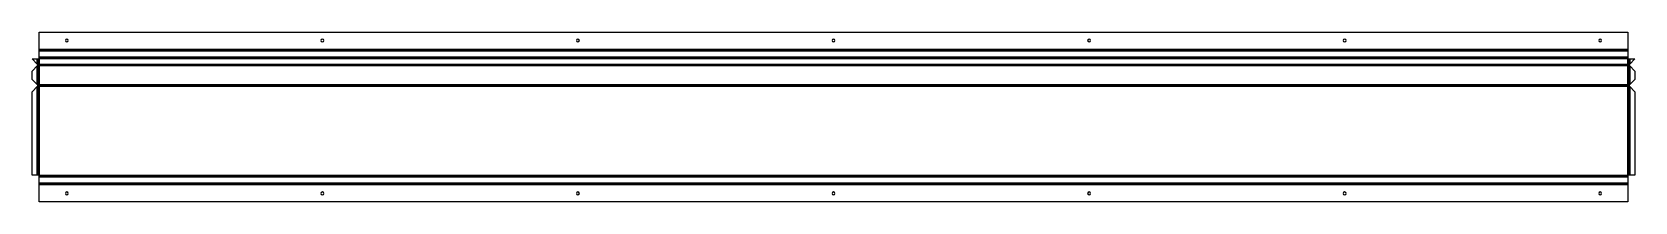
# Model space of a CAD drawing. Header units: millimetres. Extents: x -8 to 1873, y 0 to 200.
import ezdxf

# ---------------------------------------------------------------- set-up
doc = ezdxf.new("R2010")
doc.units = ezdxf.units.MM

msp = doc.modelspace()

# ---------------------------------------------------------------- linework, layer by layer
at = {"layer": 'BEND'}
for p, q in [((0, 178.4), (1865, 178.4)), ((-1.5, 160.9), (1866.5, 160.9)), ((-1.1, 168), (-1.1, 160.9)), ((-1.1, 160.9), (-1.1, 136.7)), ((0, 169.2), (1865, 169.2)), ((1866.1, 160.9), (1866.1, 168)), ((1866.1, 136.7), (1866.1, 160.9)), ((-1.5, 136.7), (1866.5, 136.7)), ((-1.1, 136.7), (-1.1, 31.5)), ((1866.1, 31.5), (1866.1, 136.7)), ((0, 30.4), (1865, 30.4)), ((0, 21.1), (1865, 21.1))]:
    msp.add_line(p, q, dxfattribs=at)
at = {"layer": 'BEND_EXTENT'}
for p, q in [((0, 179.6), (1865, 179.6)), ((1865, 177.3), (0, 177.3)), ((0, 170.3), (1865, 170.3)), ((-2.3, 162.1), (-2.3, 168)), ((-2.3, 137.9), (-2.3, 159.7)), ((1867.3, 168), (1867.3, 162.1)), ((1867.3, 159.7), (1867.3, 137.9)), ((-2.3, 31.5), (-2.3, 135.5)), ((1867.3, 135.5), (1867.3, 31.5)), ((1865, 29.3), (0, 29.3)), ((0, 22.3), (1865, 22.3)), ((1865, 20), (0, 20))]:
    msp.add_line(p, q, dxfattribs=at)
for points in [[(1865, 162), (1865, 168), (0, 168), (0, 162)], [(0, 159.8), (0, 137.8), (1865, 137.8), (1865, 159.8)], [(1865, 31.5), (1865, 135.5), (0, 135.5), (0, 31.5)]]:
    msp.add_lwpolyline(points, close=True, dxfattribs=at)
at = {"layer": 'INTERIOR_PROFILES', "extrusion": (0, 0, -1)}
for centre in [(-32.5, 189.6), (-332.5, 189.6), (-632.5, 189.6), (-932.5, 189.6), (-1232.5, 189.6), (-1532.5, 189.6), (-1832.5, 189.6), (-32.5, 10), (-332.5, 10), (-632.5, 10), (-932.5, 10), (-1232.5, 10), (-1532.5, 10), (-1832.5, 10)]:
    msp.add_circle(centre, 1.7, dxfattribs=at)
at = {"layer": 'OUTER_PROFILES'}
msp.add_lwpolyline([(-8.3, 129.5), (-1.8, 135.9, 0.414214), (-1.8, 137.4), (-8.3, 143.9), (-8.3, 153.7), (-1.8, 160.2, 0.414214), (-1.8, 161.6), (-8.2, 168), (0, 168), (0, 170.3), (0, 177.3), (0, 199.6), (1865, 199.6), (1865, 177.3), (1865, 170.3), (1865, 168), (1873.2, 168), (1866.8, 161.6, 0.414214), (1866.8, 160.2), (1873.3, 153.7), (1873.3, 143.9), (1866.8, 137.4, 0.414214), (1866.8, 135.9), (1873.3, 129.5), (1873.3, 31.5), (1865, 31.5), (1865, 29.3), (1865, 20), (1865, 0), (0, 0), (0, 22.3), (0, 29.3), (0, 31.5), (-8.3, 31.5)], format="xyb", close=True, dxfattribs=at)

doc.saveas('drawing.dxf')
